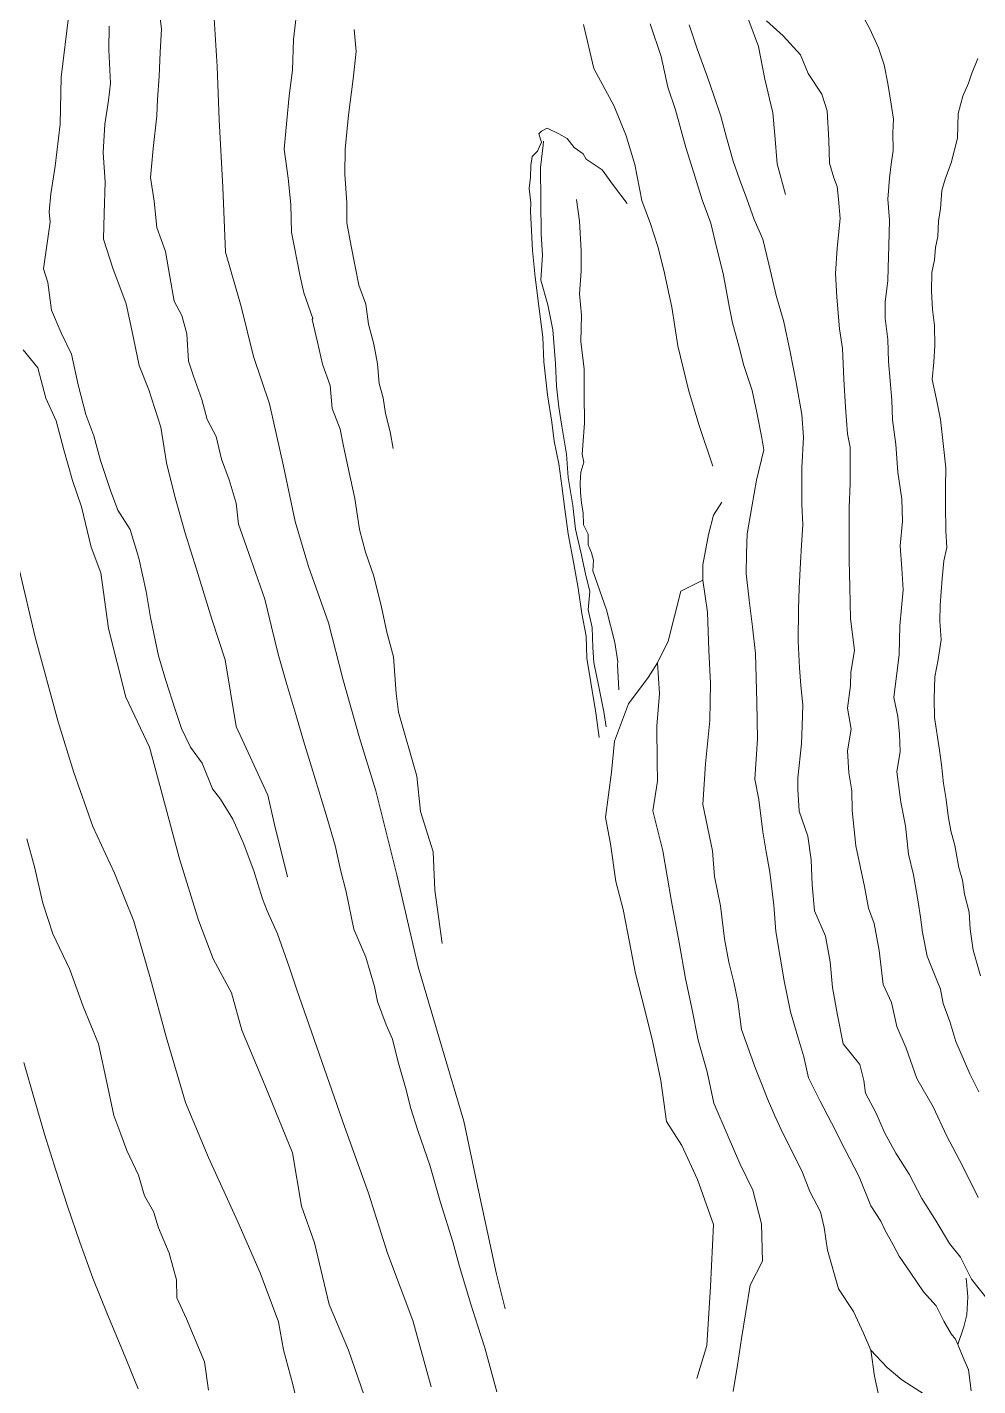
# Model space of a CAD drawing. Extents: x 683321 to 688873, y 7661944 to 7668387.
# Drawn here: x 685552.8 to 685769.7, y 7666262 to 7666572.1 of the extents above; entities that cross this region are included whole.
import ezdxf

# ---------------------------------------------------------------- set-up
doc = ezdxf.new("R2010")
doc.units = 0
doc.header["$MEASUREMENT"] = 0
doc.layers.add('01 CRESTA_Line', color=3, linetype='Continuous', lineweight=20)

msp = doc.modelspace()

# ---------------------------------------------------------------- linework, layer by layer
at = {"layer": '01 CRESTA_Line'}
for points in [[(685659.95, 7666260.61, 4130.62), (685658.57, 7666265.63, 4130.62), (685657.19, 7666270.64, 4130.62), (685655.6, 7666275.62, 4130.62), (685654.02, 7666280.6, 4130.61), (685651.46, 7666289.18, 4130.61), (685649.89, 7666294.88, 4130.4), (685647.13, 7666303.79, 4130.46), (685644.65, 7666312.36, 4130.5), (685642.04, 7666320.01, 4130.34), (685640.27, 7666325.54, 4130.34), (685639.23, 7666329.54, 4130.35), (685637.33, 7666336.2, 4130.13), (685636.17, 7666341.12, 4129.99), (685634.72, 7666344.4, 4130.14), (685632.76, 7666349.69, 4130.23), (685632.02, 7666353.15, 4130), (685630.1, 7666359.86, 4130.06), (685627.29, 7666366.22, 4130.11), (685625.59, 7666374.78, 4130.12), (685624.3, 7666379.76, 4130.18), (685623.07, 7666385.32, 4130.2), (685621.03, 7666392.29, 4130.27), (685619.33, 7666397.77, 4130.31), (685617.64, 7666403.26, 4130.34), (685615.86, 7666409.25, 4130.31), (685614.09, 7666415.24, 4130.27), (685612.06, 7666422.11, 4130.27), (685610.03, 7666428.99, 4130.26), (685608.54, 7666435.27, 4130.18), (685607.05, 7666441.55, 4130.1), (685603.84, 7666450.71, 4130.17), (685601.04, 7666458.71, 4130.04), (685600.51, 7666463.45, 4130.01), (685598.88, 7666468.8, 4129.98), (685597.12, 7666473.53, 4129.94), (685595.91, 7666478.66, 4129.91), (685593.88, 7666482.58, 4129.88), (685592.66, 7666487.17, 4129.86), (685590.77, 7666492.44, 4129.82), (685589.59, 7666495.91, 4129.79), (685589.26, 7666502.1, 4129.59), (685588.1, 7666506.35, 4129.55), (685586.32, 7666509.6, 4129.29), (685585.35, 7666515.25, 4129.21), (685584.38, 7666520.91, 4129.14), (685582.42, 7666526.39, 4129.58), (685581.76, 7666532.44, 4129.4), (685580.91, 7666537.8, 4129.24), (685581.56, 7666544.48, 4129.24), (685582.35, 7666551.92, 4129.23), (685582.5, 7666555.67, 4129.29), (685582.88, 7666560.9, 4129.37), (685583.11, 7666566.47, 4129.28), (685583.42, 7666571.71, 4129.2), (685582.75, 7666577.32, 4129.35)], [(685644.93, 7666261.72, 4144.9), (685640.79, 7666276.88, 4145.38), (685634.97, 7666292.26, 4145.81), (685630.67, 7666305.99, 4145.92), (685625.19, 7666321.18, 4145), (685618.28, 7666341.01, 4145), (685614.32, 7666352.34, 4145), (685612.55, 7666357.65, 4145.59), (685609.89, 7666365.15, 4145.63), (685607.59, 7666370.41, 4145.79), (685606.51, 7666373.12, 4145.85), (685604.48, 7666379.52, 4145.78), (685602.05, 7666386.02, 4145.69), (685599.75, 7666391.33, 4145.63), (685596.92, 7666395.93, 4145.76), (685595.1, 7666398.29, 4146.04), (685592.76, 7666404.15, 4146.15), (685590.1, 7666407.81, 4147.07), (685588.04, 7666412.01, 4147.31), (685586.66, 7666416.14, 4147.89), (685584.46, 7666423.01, 4148.27), (685582.75, 7666428.61, 4148.78), (685580.96, 7666437.37, 4149.01), (685579.95, 7666443.31, 4148.98), (685578.29, 7666450.95, 4149.07), (685576.33, 7666457.44, 4148.99), (685573.49, 7666461.88, 4149.26), (685571.82, 7666466.33, 4149.24), (685569.54, 7666473.23, 4149.44), (685568.01, 7666478.81, 4149.38), (685566.21, 7666483.68, 4149.73), (685564.45, 7666490.51, 4149.79), (685562.93, 7666497.5, 4149.55), (685560.57, 7666502.37, 4149.64), (685558.32, 7666507.53, 4149.56), (685557.52, 7666513.86, 4149.35), (685556.52, 7666516.99, 4149.24), (685558.02, 7666527.6, 4148.84), (685557.8, 7666530.01, 4150.13), (685558.23, 7666534.13, 4150.89), (685559.22, 7666540.4, 4149.53), (685560.34, 7666549.98, 4149.67), (685560.59, 7666560.71, 4149.98), (685562.29, 7666575.04, 4150.03)], [(685571.54, 7666572.39, 4140), (685571.43, 7666567, 4140.01), (685571.78, 7666559.39, 4140.01), (685571.39, 7666555.39, 4140.01), (685570.53, 7666549.96, 4140.01), (685570.16, 7666543.55, 4140.01), (685570.59, 7666536.79, 4140.02), (685570.34, 7666529.61, 4140.02), (685570.24, 7666523.72, 4140.02), (685572.36, 7666517.12, 4140.02), (685575.37, 7666508.99, 4140.03), (685576.67, 7666502.94, 4140.03), (685578.36, 7666494.9, 4140.03), (685580.53, 7666489.37, 4140.03), (685583.31, 7666480.84, 4140.04), (685584.58, 7666472.71, 4140.04), (685586.45, 7666465.27, 4139.93), (685588.83, 7666456.66, 4140.03), (685591.41, 7666448.43, 4140.02), (685594.94, 7666437.03, 4139.93), (685597.97, 7666427.7, 4140), (685600.5, 7666412.49, 4139.17), (685607.68, 7666396.79, 4139.13), (685609.12, 7666390.46, 4138.82), (685612.23, 7666378.18, 4137.46)], [(685595.47, 7666574.12, 4119.57), (685596.16, 7666563.17, 4119.74), (685596.59, 7666550.95, 4119.69), (685597.43, 7666535.65, 4119.47), (685598.01, 7666520.8, 4119.44), (685601.59, 7666508.41, 4119.52), (685604.44, 7666496.98, 4119.82), (685608.05, 7666486.12, 4119.75), (685611.29, 7666471.93, 4119.71), (685613.92, 7666459.26, 4119.74), (685617, 7666448.99, 4119.99), (685621.53, 7666436.19, 4119.85), (685624.85, 7666423.36, 4119.8), (685628.61, 7666409.93, 4119.67), (685632.38, 7666397.84, 4119.67), (685637.16, 7666378.61, 4119.8), (685641.98, 7666357.61, 4119.78), (685647.35, 7666339.62, 4120.12), (685652.43, 7666322.39, 4119.7), (685655.87, 7666306.15, 4119.93), (685657.89, 7666296.69, 4119.89), (685659.9, 7666287.45, 4120.05), (685661.86, 7666279.53, 4120.35)], [(685614.14, 7666574.5, 4109.37), (685613.54, 7666569.34, 4109.38), (685613.32, 7666562.35, 4109.24), (685612.59, 7666556.47, 4109.23), (685612.06, 7666550.86, 4109.37), (685611.4, 7666544.32, 4109.48), (685612.32, 7666537.7, 4109.6), (685612.93, 7666531.64, 4109.66), (685613.08, 7666525.37, 4109.64), (685615.02, 7666515.62, 4109.76), (685615.91, 7666511.47, 4109.76), (685617.96, 7666505.63, 4109.84), (685617.8, 7666505.38, 4109.83), (685619.04, 7666500.25, 4109.93), (685620.19, 7666495.21, 4109.9), (685621.91, 7666490.3, 4110.02), (685622.39, 7666485.05, 4110.08), (685624.22, 7666480.4, 4110.11), (685624.92, 7666476.87, 4109.92), (685626.1, 7666471.19, 4109.59), (685627.52, 7666464.57, 4109.32), (685628.59, 7666457.47, 4108.9), (685630.01, 7666452.26, 4108.31), (685631.9, 7666446.82, 4108.27), (685633.67, 7666439.73, 4110.21), (685634.86, 7666434.05, 4109.74), (685636.39, 7666428.37, 4109.75), (685636.98, 7666420.05, 4109.78), (685637.48, 7666415.78, 4109.64), (685641.69, 7666401.12, 4109.62), (685642.54, 7666393.1, 4109.73), (685645.43, 7666383.88, 4109.97), (685645.83, 7666375.15, 4110.57), (685647.49, 7666362.98, 4110.61)], [(685709.2, 7666471.9, 4088), (685706.03, 7666481.45, 4088.53), (685703.68, 7666489.38, 4088.93), (685701.21, 7666499.4, 4089.35), (685699.84, 7666508.24, 4089.48), (685698.02, 7666516.64, 4089.53), (685696.66, 7666522.08, 4089.52), (685694.98, 7666527.26, 4089.48), (685693.03, 7666532.6, 4089.65), (685691.41, 7666540.81, 4089.93), (685689.47, 7666547.37, 4090.26), (685686.72, 7666554.09, 4090.74), (685682.06, 7666562.68, 4091.35), (685679.74, 7666572.74, 4091.52)], [(685694.93, 7666572.9, 4079.91), (685697.47, 7666565.47, 4079.86), (685698.99, 7666558.44, 4079.91), (685700.69, 7666553.25, 4079.95), (685703.05, 7666544.67, 4079.98), (685704.89, 7666538.88, 4080), (685706.82, 7666532.69, 4079.92), (685708.79, 7666527.43, 4079.85), (685710.03, 7666521.95, 4079.79), (685711.57, 7666515.91, 4079.72), (685712.99, 7666508.45, 4079.8), (685713.75, 7666504.61, 4079.85), (685715.23, 7666499.08, 4079.88), (685716.33, 7666494.93, 4079.91), (685718.17, 7666489.17, 4079.88), (685719.28, 7666484.19, 4079.85), (685720.42, 7666478.42, 4079.83), (685720.88, 7666475.63, 4079.84), (685719.16, 7666468.74, 4079.78), (685718.1, 7666462.62, 4079.72), (685717.04, 7666456.5, 4079.66), (685716.94, 7666451.97, 4079.62), (685716.83, 7666447.44, 4079.58), (685717.54, 7666441.33, 4079.52), (685718.26, 7666435.22, 4079.47), (685718.98, 7666429.12, 4079.41), (685719.13, 7666423.58, 4079.38), (685719.27, 7666418.04, 4079.24), (685719.33, 7666413.86, 4079.25), (685719.4, 7666409.68, 4079.24), (685719.11, 7666405.06, 4079.49), (685718.81, 7666400.44, 4079.77), (685719.74, 7666395.81, 4079.58), (685720.6, 7666388.45, 4079.54), (685721.4, 7666383.86, 4079.41), (685722.21, 7666379.27, 4079.28), (685723.13, 7666371.7, 4079.17), (685723.61, 7666365.67, 4079.31), (685724.57, 7666359.8, 4079.52), (685725.51, 7666354.45, 4079.69), (685726.92, 7666347.37, 4079.92), (685728.62, 7666341.64, 4079.97), (685729.97, 7666337.06, 4080.26), (685731.02, 7666332.31, 4080.64), (685733.72, 7666326.98, 4080.22), (685736.29, 7666322, 4080.01), (685739.29, 7666316.14, 4080.01), (685742.64, 7666309.68, 4080.03), (685745.29, 7666303.03, 4080.31), (685747.54, 7666299.55, 4080.27), (685748.52, 7666297.4, 4080.33), (685750.35, 7666294.14, 4080.23), (685751.77, 7666291.6, 4080.17), (685754.36, 7666287.72, 4079.93), (685757.25, 7666283.45, 4079.62), (685760.17, 7666280.21, 4079.52), (685761.94, 7666276.74, 4079.52), (685763.57, 7666273.83, 4079.59), (685764.62, 7666272.62, 4079.64), (685765.11, 7666271.38, 4080.38), (685766.34, 7666268.43, 4080.42), (685767.58, 7666265.61, 4080.46), (685768.15, 7666260.85, 4080.95)], [(685772.07, 7666281.56, 4073.84), (685768.22, 7666286.3, 4073.17), (685765.72, 7666291.36, 4072.68), (685763.21, 7666294.44, 4071.43), (685760.2, 7666299.57, 4070.36), (685756.87, 7666304.76, 4070.06), (685753.99, 7666310.29, 4070.05), (685750.98, 7666315.12, 4070.04), (685748.38, 7666319.83, 4070.03), (685746.4, 7666324.4, 4070.06), (685744.09, 7666328.75, 4070), (685743.65, 7666331.64, 4070.04), (685742.74, 7666335.33, 4070.09), (685738.96, 7666340.08, 4070.01), (685737.68, 7666346.56, 4070.09), (685736.52, 7666352.93, 4070.09), (685735.98, 7666358.79, 4070.05), (685734.93, 7666364.63, 4070.02), (685732.45, 7666370.39, 4070.01), (685731.85, 7666376.37, 4069.97), (685731.69, 7666382.09, 4069.99), (685730.89, 7666387.48, 4069.96), (685728.95, 7666393.16, 4069.97), (685728.61, 7666398.1, 4069.98), (685728.64, 7666400.78, 4069.98), (685729.44, 7666408.52, 4070.04), (685729.61, 7666412.63, 4070.08), (685729.79, 7666417.45, 4070.07), (685729.32, 7666421.85, 4070.1), (685728.97, 7666425.86, 4070.14), (685728.68, 7666431.94, 4070.22), (685728.74, 7666439.37, 4070.29), (685728.93, 7666444.05, 4070.26), (685729.21, 7666449.9, 4070.31), (685729.44, 7666453.89, 4070.35), (685729.76, 7666458.52, 4070.32), (685729.51, 7666463.21, 4070.21), (685729.53, 7666467.39, 4070.23), (685729.55, 7666471.57, 4070.38), (685729.89, 7666478.52, 4069.79), (685729.55, 7666483.7, 4069.69), (685728.24, 7666491.03, 4069.55), (685726.86, 7666497.99, 4069.49), (685725.43, 7666504.84, 4069.77), (685723.65, 7666510.91, 4069.79), (685722.94, 7666514.16, 4069.8), (685721.98, 7666518.06, 4069.81), (685720.63, 7666523.71, 4069.83), (685718.65, 7666528.2, 4069.84), (685716.97, 7666532.95, 4069.86), (685715.32, 7666537.45, 4069.88), (685713.88, 7666541.53, 4069.89), (685712.33, 7666546.98, 4069.91), (685711.05, 7666551.81, 4069.92), (685709.42, 7666556.53, 4069.94), (685707.99, 7666560.7, 4069.95), (685705.65, 7666567.18, 4070.19), (685703.84, 7666572.68, 4070.38)], [(685725.81, 7666533.96, 4059.78), (685723.9, 7666540.95, 4059.68), (685723.35, 7666547.48, 4059.71), (685722.88, 7666552.59, 4059.61), (685721.06, 7666560.25, 4059.6), (685719.66, 7666567.73, 4059.63), (685717.01, 7666574.86, 4059.71)], [(685721.49, 7666573.62, 4056.39), (685725.28, 7666570.16, 4056.85), (685729.21, 7666565.8, 4057.31), (685731, 7666561.57, 4057.71), (685734.07, 7666556.81, 4058.2), (685735.28, 7666553.02, 4058.52), (685735.67, 7666546.38, 4059.02), (685735.88, 7666541.12, 4059.46), (685736.84, 7666537.76, 4059.73), (685737.6, 7666535.77, 4059.9), (685737.92, 7666532.9, 4060.08), (685738.27, 7666528.48, 4060.31), (685737.61, 7666521.68, 4060.48), (685737.19, 7666515.89, 4060.57), (685737.48, 7666510.49, 4060.68), (685738.09, 7666503.26, 4060.7), (685738.79, 7666498.77, 4060.7), (685739.13, 7666491.79, 4060.59), (685739.46, 7666485.38, 4060.41), (685739.98, 7666479.3, 4060.26), (685740.58, 7666476.25, 4060.21), (685740.56, 7666472.35, 4060.14), (685740.54, 7666467.91, 4060.05), (685740.32, 7666462.55, 4059.95), (685740.34, 7666456.96, 4060.08), (685740.33, 7666450.38, 4060.13), (685740.51, 7666444.4, 4060.22), (685740.65, 7666437.04, 4060.07), (685741.53, 7666429.9, 4060.02), (685740.7, 7666424.83, 4059.98), (685740.66, 7666421.87, 4059.91), (685739.97, 7666416.68, 4059.85), (685740.8, 7666411.86, 4059.77), (685739.93, 7666406.92, 4059.69), (685740.28, 7666401.95, 4059.71), (685740.95, 7666397.8, 4059.75), (685741.01, 7666393.35, 4059.79), (685741.83, 7666385.24, 4059.79), (685743.82, 7666376, 4059.79), (685744.75, 7666371.01, 4059.77), (685746.04, 7666367.49, 4059.77), (685747.21, 7666361.38, 4059.85), (685748.08, 7666353.59, 4059.86), (685749.99, 7666349.45, 4059.86), (685751.17, 7666344.01, 4059.93), (685753.35, 7666339.06, 4059.99), (685755.8, 7666332.15, 4059.99), (685759.52, 7666325.7, 4059.98), (685762.6, 7666319, 4059.97), (685766.1, 7666312.36, 4060.05), (685769.76, 7666304.96, 4060.01)], [(685769.93, 7666329.11, 4050.07), (685767.84, 7666333.23, 4050.05), (685764.63, 7666340.59, 4049.97), (685763.31, 7666345.12, 4049.98), (685761.81, 7666349.24, 4049.96), (685761.17, 7666352.49, 4049.97), (685759.64, 7666356.29, 4049.96), (685758.12, 7666360.09, 4049.92), (685757.09, 7666365.47, 4049.87), (685756.57, 7666368.98, 4049.88), (685756.05, 7666372.5, 4049.84), (685755, 7666378.63, 4049.8), (685753.84, 7666383.38, 4049.77), (685753.21, 7666389.82, 4049.73), (685752.1, 7666395.24, 4049.78), (685751.2, 7666402.15, 4049.79), (685752, 7666406.82, 4049.77), (685751.84, 7666410.71, 4049.78), (685751.44, 7666414.78, 4049.8), (685750.49, 7666419.14, 4049.82), (685751.74, 7666428.89, 4049.86), (685751.86, 7666435.46, 4049.86), (685752.67, 7666443.7, 4049.82), (685752.33, 7666448.54, 4049.83), (685751.93, 7666453.7, 4049.83), (685752.52, 7666459.36, 4049.82), (685752.32, 7666464.37, 4049.83), (685751.43, 7666470.53, 4049.83), (685750.95, 7666476.85, 4049.85), (685750.18, 7666482.49, 4049.82), (685750.05, 7666486.98, 4049.78), (685749.29, 7666495.84, 4049.73), (685749.15, 7666500.87, 4049.68), (685748.52, 7666505.7, 4049.66), (685748.57, 7666509.45, 4049.55), (685749.12, 7666514.21, 4049.53), (685749.26, 7666517.22, 4049.52), (685749.35, 7666522.21, 4049.52), (685749.51, 7666528.07, 4049.52), (685749.13, 7666532.87, 4049.5), (685749.53, 7666537.7, 4049.57), (685749.94, 7666540.85, 4049.63), (685750.36, 7666544.01, 4049.68), (685750.27, 7666548.08, 4049.73), (685750.48, 7666551.11, 4049.78), (685749.94, 7666554.54, 4049.82), (685749.18, 7666559.28, 4049.87), (685748.35, 7666563.54, 4049.91), (685747.05, 7666567.42, 4049.93), (685745.07, 7666571.73, 4049.95), (685743.75, 7666574.1, 4050.02)], [(685636.33, 7666475.95, 4100.28), (685635.6, 7666479.76, 4100.14), (685634.55, 7666483.97, 4099.99), (685633.98, 7666487.55, 4099.88), (685633.08, 7666490.81, 4099.8), (685632.71, 7666495.32, 4099.72), (685631.87, 7666499.81, 4099.67), (685630.67, 7666504.36, 4099.66), (685630.07, 7666508.92, 4099.68), (685628.45, 7666513.26, 4099.82), (685627.61, 7666517.48, 4099.89), (685626.72, 7666522.14, 4099.94), (685625.73, 7666527.47, 4099.95), (685625.73, 7666532.07, 4099.95), (685625.3, 7666538.57, 4099.94), (685625.38, 7666544.3, 4099.91), (685626.12, 7666552.02, 4099.85), (685627.18, 7666560.34, 4099.89), (685627.82, 7666566.59, 4100.04), (685627.43, 7666571.58, 4100.05)], [(685770.29, 7666355.59, 4039.97), (685768.63, 7666361.44, 4039.96), (685767.95, 7666366.26, 4040), (685767.67, 7666370.09, 4040.02), (685766.61, 7666374.22, 4040.02), (685766.15, 7666377.41, 4040.01), (685765.37, 7666380.32, 4040), (685764.45, 7666385.29, 4040.02), (685763.49, 7666388.68, 4039.99), (685762.92, 7666392.08, 4039.97), (685762.46, 7666395.81, 4040), (685761.88, 7666399.49, 4040), (685761.39, 7666403.72, 4040.05), (685760.95, 7666407.11, 4040.07), (685759.82, 7666414.58, 4040.04), (685759.69, 7666418.78, 4040.02), (685759.91, 7666423.8, 4039.97), (685760.67, 7666427.76, 4039.91), (685761.34, 7666432.24, 4039.84), (685761.01, 7666436.56, 4039.87), (685761.1, 7666440.16, 4039.9), (685761.53, 7666446.3, 4039.95), (685761.9, 7666450.29, 4039.97), (685762.64, 7666453.33, 4039.91), (685762.42, 7666457.18, 4039.87), (685762.28, 7666462.92, 4039.79), (685762.31, 7666467.23, 4039.73), (685762.35, 7666471.54, 4039.63), (685761.77, 7666477.07, 4039.59), (685761.2, 7666482.61, 4039.57), (685760.24, 7666487.16, 4039.56), (685759.28, 7666491.71, 4039.58), (685759.61, 7666495.64, 4039.48), (685759.86, 7666499.49, 4039.48), (685759.8, 7666504.07, 4039.45), (685759.36, 7666507.65, 4039.45), (685759.1, 7666511.84, 4039.5), (685759.19, 7666516.11, 4039.5), (685759.8, 7666518.99, 4039.46), (685760, 7666521.84, 4039.43), (685760.57, 7666524.38, 4039.42), (685760.71, 7666527.85, 4039.42), (685761.19, 7666530.77, 4039.43), (685761.5, 7666534.83, 4039.51), (685762.24, 7666537.44, 4039.53), (685763.57, 7666541.2, 4039.55), (685765.02, 7666546.81, 4039.56), (685765.22, 7666552.41, 4039.58), (685766.27, 7666556.39, 4039.65), (685767.55, 7666559.38, 4039.7), (685768.23, 7666561.43, 4039.72), (685769.69, 7666564.98, 4039.7)], [(685683.29, 7666409.96, 4109.23), (685682.5, 7666415.64, 4108.69), (685681.43, 7666422.52, 4108.11), (685680.5, 7666428.12, 4107.4), (685680.36, 7666433.15, 4107.07), (685679.35, 7666438.32, 4106.83), (685678.47, 7666444.05, 4106.43), (685677.51, 7666449.66, 4106.07), (685676.23, 7666456.44, 4105.36), (685675.47, 7666462.08, 4104.94), (685674.76, 7666467.42, 4104.48), (685674.09, 7666472.42, 4104.24), (685673.03, 7666477.6, 4103.77), (685672.48, 7666481.99, 4103.32), (685671.52, 7666488.18, 4102.89), (685670.65, 7666495.73, 4102.21), (685670.41, 7666501.37, 4101.91), (685669.63, 7666507.83, 4101.32), (685668.68, 7666515.07, 4100.66), (685668.1, 7666521.19, 4100.03), (685667.76, 7666527.17, 4099.51), (685667.64, 7666530.08, 4099.04), (685667.68, 7666532.02, 4098.61), (685667.35, 7666535.28, 4098.35), (685667.62, 7666537.91, 4098.13), (685667.71, 7666540.53, 4097.89), (685668.04, 7666542.6, 4097.61), (685669.2, 7666543.8, 4097.53), (685670.11, 7666545.9, 4097.48), (685669.55, 7666547.78, 4097.09), (685670.14, 7666548.42, 4097.04), (685671.45, 7666549.06, 4095.85), (685674.11, 7666547.77, 4095.69), (685675.99, 7666546.7, 4095.82), (685677.56, 7666544.67, 4096.18), (685679.65, 7666543.26, 4096.15), (685680.31, 7666542.01, 4096.83), (685683.95, 7666539.61, 4094.98), (685686.53, 7666536.03, 4093.13), (685689.68, 7666531.88, 4091.28)], [(685670.6, 7666546.08, 4097.35), (685670.54, 7666545.19, 4097.48), (685669.91, 7666540.08, 4097.98), (685669.98, 7666532.5, 4098.92), (685670.07, 7666524.91, 4099.79), (685670.35, 7666520.11, 4100.17), (685669.98, 7666514.41, 4100.77), (685671.58, 7666508.79, 4101.2), (685672.72, 7666503.01, 4101.68), (685673.35, 7666495.39, 4102.4), (685673.59, 7666490.21, 4102.75), (685674.12, 7666485.37, 4103.11), (685674.75, 7666481.08, 4103.45), (685675.86, 7666474.68, 4103.91), (685676.22, 7666469.31, 4104.32), (685677.32, 7666462.95, 4104.69), (685677.88, 7666457.55, 4105.11), (685679.13, 7666452.31, 4105.63), (685680.14, 7666447.38, 4106.13), (685681.14, 7666443.29, 4106.3), (685680.78, 7666439.14, 4106.55), (685681.67, 7666435.1, 4106.96), (685681.88, 7666430.52, 4107.3), (685682.1, 7666427.1, 4107.51), (685683.22, 7666421.52, 4108.04), (685684.34, 7666415.86, 4108.67), (685684.86, 7666412.43, 4108.94)], [(685678.14, 7666532.81, 4099.35), (685678.79, 7666527.87, 4099.62), (685679.16, 7666521.17, 4100.17), (685679.19, 7666516.43, 4100.35), (685678.79, 7666511.28, 4100.83), (685679.27, 7666506.4, 4101.05), (685679.12, 7666500.35, 4101.38), (685679.87, 7666494.08, 4101.97), (685679.88, 7666488.33, 4102.52), (685679.92, 7666481.72, 4102.84), (685679.4, 7666474.66, 4103.05), (685679.8, 7666472.8, 4103.16), (685679.14, 7666470.59, 4103.34), (685678.95, 7666468.15, 4103.8), (685679.07, 7666465.92, 4103.9), (685679.23, 7666463.49, 4103.79), (685679.61, 7666461.28, 4103.87), (685679.75, 7666458.56, 4104.17), (685680.78, 7666456.39, 4103.95), (685680.75, 7666453.96, 4104.46), (685681.57, 7666452.17, 4104.29), (685682.03, 7666450.44, 4104.47), (685681.83, 7666448.01, 4104.61), (685684.98, 7666439.11, 4105.66), (685686.85, 7666431.64, 4107.18), (685687.53, 7666427.29, 4107.47), (685687.48, 7666426.67, 4107.62), (685687.77, 7666420.84, 4107.89)], [(685551.87, 7666498.45, 4160.17), (685555.22, 7666494.36, 4159.86), (685557.04, 7666487.41, 4159.94), (685559.44, 7666482.3, 4159.93), (685561.17, 7666475.63, 4159.79), (685563.13, 7666468.64, 4159.76), (685565.22, 7666462.64, 4159.61), (685567.4, 7666453.42, 4159.5), (685569.58, 7666447.57, 4159.47), (685571.32, 7666434.88, 4157.08), (685575.29, 7666419.22, 4160.47), (685580.71, 7666407.75, 4160.52), (685584.35, 7666394.26, 4160.45), (685587.59, 7666382.31, 4160.45), (685591.9, 7666368.28, 4160.45), (685595.2, 7666359.48, 4160.45), (685599.44, 7666351.66, 4160.45), (685601.8, 7666343.18, 4160.53), (685607.08, 7666330.47, 4160.68), (685613.33, 7666315.15, 4160.91), (685615.41, 7666302.95, 4161.2), (685618.35, 7666294.6, 4161.13), (685621.68, 7666280.57, 4161), (685626.11, 7666270.12, 4160.9), (685630.36, 7666257.81, 4160.93)], [(685711.31, 7666463.67, 4088.54), (685709.41, 7666460.73, 4088.74), (685708.24, 7666456.36, 4088.88), (685706.97, 7666449.41, 4091.75), (685706.91, 7666445.91, 4091.25), (685708.03, 7666438.58, 4091.29), (685708.32, 7666429.84, 4091.36), (685708.66, 7666422.35, 4091.16), (685708.53, 7666413.87, 4090.82), (685707.52, 7666403.93, 4090.87), (685706.94, 7666394.65, 4091), (685709.15, 7666384.13, 4090.74), (685709.63, 7666378.23, 4090.65), (685711.01, 7666371.53, 4090.73), (685711.88, 7666364.02, 4091.04), (685712.88, 7666358.66, 4091.09), (685714.03, 7666354.11, 4090.77), (685714.92, 7666349.69, 4090.79), (685715.76, 7666343.31, 4090.86), (685718.94, 7666334.42, 4091.14)], [(685551.04, 7666448.11, 4175.67), (685554.63, 7666432.89, 4175.55), (685559.89, 7666413.52, 4175.38), (685563.45, 7666401.98, 4175.44), (685567.81, 7666389.63, 4175.51), (685572.75, 7666379.01, 4175.65), (685577.13, 7666368.06, 4175.64), (685580.92, 7666354.89, 4175.18), (685584.49, 7666341.68, 4175.18), (685588.89, 7666326.68, 4175.19), (685594.14, 7666314.07, 4175.19), (685600.84, 7666299.4, 4175.18), (685605.96, 7666287.78, 4175.35), (685610.15, 7666276.57, 4174.89), (685611.25, 7666270.22, 4175.19), (685613.42, 7666262.25, 4175.57), (685615.39, 7666253.93, 4175.54)], [(685706.91, 7666445.91, 4091.25), (685701.95, 7666443.4, 4093.41), (685699.04, 7666431.95, 4098.22), (685696.6, 7666427.06, 4100.43), (685694.45, 7666423.71, 4104.21), (685689.96, 7666417.66, 4108.43), (685686.82, 7666409.18, 4109.01), (685686.08, 7666402.09, 4107.67), (685684.71, 7666391.75, 4107.87), (685685.85, 7666385.7, 4107.97), (685687.07, 7666377.11, 4108.38), (685688.76, 7666370.69, 4108.48), (685689.87, 7666365.2, 4108.57), (685691.61, 7666356.09, 4108.94), (685693.8, 7666347.51, 4109.32), (685695.46, 7666340.71, 4109.72), (685697.35, 7666331.66, 4110.48), (685698.66, 7666322.33, 4111.39), (685702.15, 7666316.82, 4111.45), (685705.75, 7666309.06, 4112.02), (685709.4, 7666298.77, 4112.93), (685708.7, 7666284.63, 4113.36), (685707.82, 7666271.17, 4114.66), (685705.58, 7666263.62, 4116.6)], [(685713.83, 7666260.64, 4117.46), (685714.82, 7666266.72, 4115.68), (685715.8, 7666272.8, 4113.9), (685716.78, 7666278.89, 4112.12), (685717.76, 7666284.97, 4110.34), (685720.54, 7666290.44, 4108.39), (685720.35, 7666298.96, 4105.23), (685718.35, 7666306.62, 4103), (685715.35, 7666312.7, 4102.42), (685712.7, 7666318.87, 4101.9), (685709.46, 7666326.49, 4101.79), (685707.93, 7666333.67, 4101.39), (685705.88, 7666340.87, 4101.07), (685704.47, 7666348.18, 4100.81), (685703.02, 7666354.95, 4100.79), (685701.58, 7666363.21, 4100.63), (685699.78, 7666372.56, 4100.3), (685697.8, 7666384.12, 4100.28), (685695.53, 7666393.23, 4100.19), (685696.59, 7666400.03, 4100.02), (685696.56, 7666404.41, 4100.28), (685696.43, 7666412.55, 4100.34), (685697.04, 7666420.01, 4100.49), (685696.6, 7666427.06, 4100.43)], [(685552.7, 7666386.83, 4184.53), (685554.46, 7666380.48, 4184.47), (685556.39, 7666372.18, 4184.4), (685558.68, 7666365.13, 4184.44), (685562.55, 7666357.01, 4184.09), (685565.56, 7666348.56, 4184.03), (685569.06, 7666340.08, 4183.92), (685570.99, 7666331.25, 4183.74), (685572.57, 7666323.67, 4184.02), (685574.16, 7666319.43, 4184.08), (685575.56, 7666315.73, 4184.07), (685578.22, 7666310.07, 4183.85), (685579.6, 7666305.38, 4184.14), (685581.6, 7666301.78, 4183.72), (685582.79, 7666298.07, 4183.67), (685585.22, 7666292.23, 4183.79), (685586.86, 7666286.15, 4184), (685586.92, 7666282.09, 4184.1), (685589.15, 7666277.26, 4184.82), (685593.26, 7666267.48, 4184.8), (685594.14, 7666260.99, 4184.32)], [(685578.12, 7666261.3, 4193.3), (685574.61, 7666269.86, 4193.3), (685571.13, 7666278.29, 4193.31), (685567.77, 7666286.54, 4193.36), (685564.78, 7666294.75, 4193.37), (685562, 7666302.99, 4193.38), (685559.37, 7666311.24, 4193.34), (685556.74, 7666319.4, 4193.37), (685554.37, 7666327.55, 4193.34), (685552.02, 7666335.77, 4193.27)], [(685718.94, 7666334.42, 4091.14), (685720.31, 7666330.99, 4091.19), (685721.71, 7666327.49, 4091.01), (685723.4, 7666323.61, 4091.08), (685725.2, 7666319.68, 4091.15), (685726.98, 7666316.22, 4091.11), (685729.67, 7666310.65, 4091.01), (685731.35, 7666306.32, 4091.07), (685733.77, 7666301.66, 4091.17), (685734.66, 7666298.08, 4091.61), (685735.36, 7666292.96, 4092.23), (685737.91, 7666284.15, 4094.11), (685741.28, 7666278.92, 4095.04), (685743.61, 7666273.96, 4095.9), (685745.27, 7666270.1, 4096.24), (685748.97, 7666266.16, 4092.17), (685752.32, 7666263.33, 4088.85), (685759.58, 7666258.72, 4087.58), (685761.58, 7666252.97, 4087.24), (685759.94, 7666247.8, 4089.24), (685761.21, 7666239.67, 4088.79), (685760.27, 7666231.06, 4088.1), (685762.31, 7666223.31, 4087.73)], [(685765.11, 7666271.38, 4080.38), (685766.48, 7666275.42, 4078.5), (685767.14, 7666278.15, 4076.8), (685767.41, 7666282.27, 4074.76), (685767.03, 7666286.55, 4074.03)], [(685745.27, 7666270.1, 4096.24), (685746.08, 7666264.15, 4096.76), (685747.44, 7666257.83, 4096.89), (685748.53, 7666251.01, 4097.44), (685749.93, 7666244.58, 4097.81), (685750.82, 7666233.99, 4098.8), (685752.13, 7666226.78, 4099.47), (685753.75, 7666219.81, 4099.93), (685756.54, 7666213.19, 4100.05), (685759.84, 7666206.47, 4099.9), (685761.57, 7666201.61, 4099.98), (685762.8, 7666197.02, 4100.19), (685763.16, 7666191.06, 4100.22), (685763.89, 7666185.55, 4100.24), (685764.15, 7666179.45, 4100.29), (685765.55, 7666173.28, 4100.05)]]:
    msp.add_polyline3d(points, dxfattribs=at)

doc.saveas('drawing.dxf')
